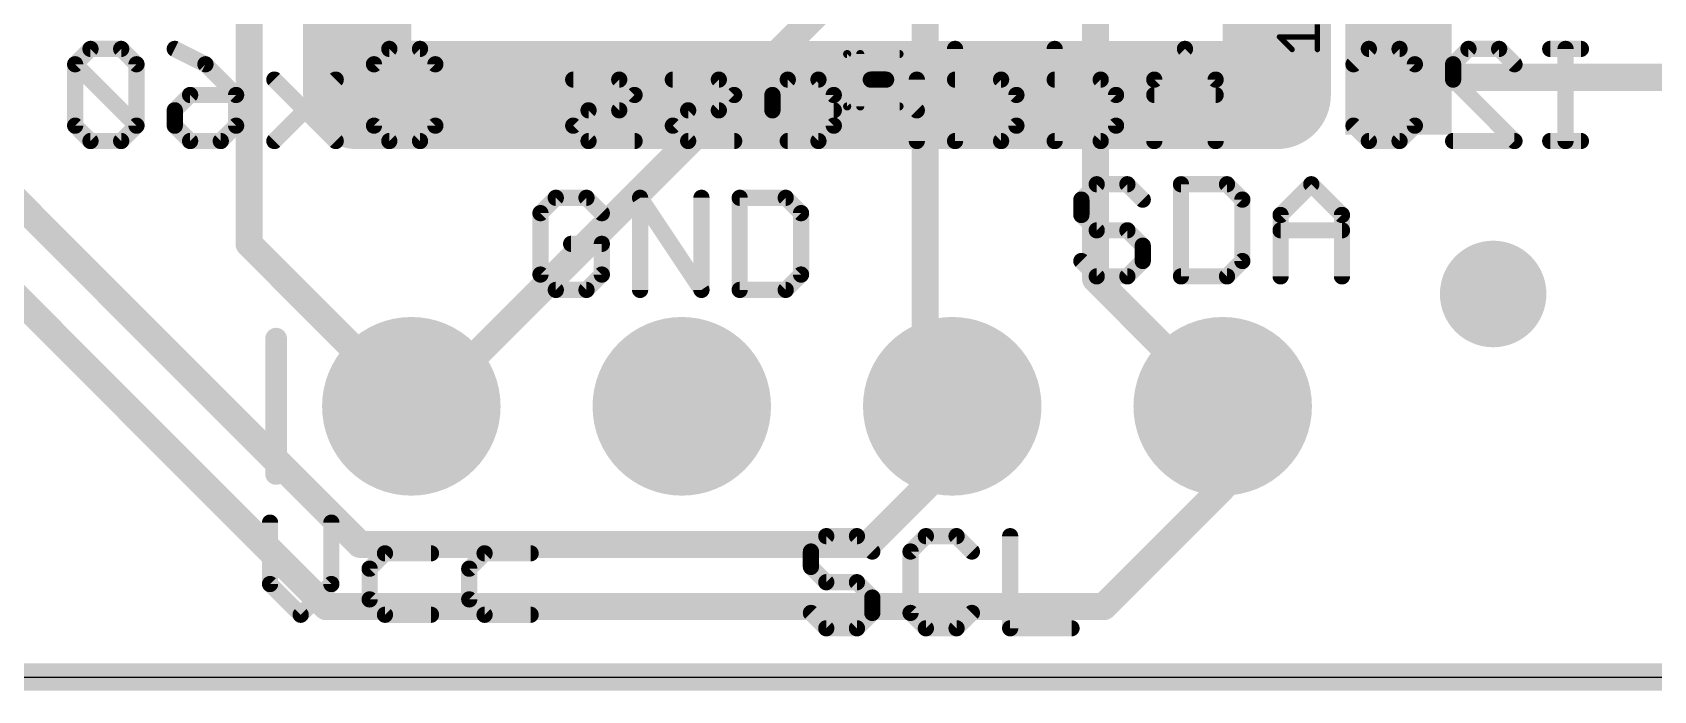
# Model space of a CAD drawing. Extents: x -13.2 to 24.1, y -14.7 to 9.9.
# Drawn here: x -0.76 to 14.46, y -14.67 to -8.49 of the extents above; entities that cross this region are included whole.
import ezdxf

# ---------------------------------------------------------------- set-up
doc = ezdxf.new("R2010")
doc.units = 0
for name, color, linetype in [('1', 12, 'CONTINUOUS'), ('16', 5, 'CONTINUOUS'), ('17', 110, 'CONTINUOUS'), ('20', 4, 'CONTINUOUS'), ('21', 53, 'CONTINUOUS'), ('22', 6, 'CONTINUOUS'), ('27', 253, 'CONTINUOUS'), ('51', 53, 'CONTINUOUS')]:
    doc.layers.add(name, color=color, linetype=linetype)

# ---------------------------------------------------------------- blocks, each defined once
blk = doc.blocks.new('PIE')
at = {"const_width": 0.5}
blk.add_lwpolyline([(0, -0.25, 1), (0, 0.25, 1), (0, -0.25)], format="xyb", dxfattribs=at)
blk = doc.blocks.new('RECT')
blk.add_solid([(-0.5, -0.5), (0.5, -0.5), (-0.5, 0.5), (0.5, 0.5)])
blk = doc.blocks.new('ROUNDP')
at = {"const_width": 0.5}
blk.add_lwpolyline([(0, -0.25, 1), (0, 0.25, 1), (0, -0.25)], format="xyb", dxfattribs=at)

msp = doc.modelspace()

# ---------------------------------------------------------------- linework, layer by layer
at = {"layer": '1', "const_width": 0.254}
for points in [[(1.27, -5.9665), (1.27, -10.4775)], [(7.62, -7.3025), (7.62, -11.7475)], [(9.2202, -7.9375), (9.2202, -10.8077)], [(6.731, -8.1915), (2.921, -12.0015)], [(12.065, -8.9145), (15.533, -8.9145)], [(-2.413, -9.4731), (1.995, -13.8811)], [(-1.042, -9.9435), (2.3114, -13.2969)], [(2.794, -12.0015), (1.27, -10.4775)], [(9.2202, -10.8077), (10.414, -12.0015)], [(7.62, -11.7475), (7.874, -12.0015)], [(2.921, -12.0015), (2.794, -12.0015)], [(7.874, -12.5095), (7.874, -12.0015)], [(10.414, -12.7635), (10.414, -12.0015)], [(7.0866, -13.2969), (7.874, -12.5095)], [(9.2964, -13.8811), (10.414, -12.7635)], [(2.3114, -13.2969), (7.0866, -13.2969)], [(1.995, -13.8811), (9.2964, -13.8811)]]:
    msp.add_lwpolyline(points, dxfattribs=at)
at = {"layer": '1', "const_width": 0.127}
for points in [[(12.065, -8.851, 1), (12.065, -8.978)], [(1.3149, -10.4326, 1), (1.2251, -10.5224)], [(1.2065, -10.4775, 1), (1.3335, -10.4775)], [(9.2651, -10.7628, 1), (9.1753, -10.8526)], [(9.1567, -10.8077, 1), (9.2837, -10.8077)], [(7.6649, -11.7026, 1), (7.5751, -11.7924)], [(7.5565, -11.7475, 1), (7.6835, -11.7475)], [(2.794, -11.938, 1), (2.794, -12.065)], [(2.921, -12.065, 1), (2.921, -11.938)], [(7.9375, -12.0015, 1), (7.8105, -12.0015)], [(10.4775, -12.0015, 1), (10.3505, -12.0015)], [(2.7491, -12.0464, 1), (2.8389, -11.9566)], [(2.8761, -11.9566, 1), (2.9659, -12.0464)], [(7.8291, -12.0464, 1), (7.9189, -11.9566)], [(10.3691, -12.0464, 1), (10.4589, -11.9566)], [(7.8105, -12.5095, 1), (7.9375, -12.5095)], [(7.9189, -12.5544, 1), (7.8291, -12.4646)], [(10.4589, -12.8084, 1), (10.3691, -12.7186)], [(10.3505, -12.7635, 1), (10.4775, -12.7635)], [(2.3114, -13.2334, 1), (2.3114, -13.3604)], [(2.2665, -13.3418, 1), (2.3563, -13.252)], [(7.0417, -13.252, 1), (7.1315, -13.3418)], [(7.0866, -13.3604, 1), (7.0866, -13.2334)], [(1.995, -13.8176, 1), (1.995, -13.9446)], [(1.9501, -13.926, 1), (2.0399, -13.8362)], [(9.2515, -13.8362, 1), (9.3413, -13.926)], [(9.2964, -13.9446, 1), (9.2964, -13.8176)]]:
    msp.add_lwpolyline(points, format="xyb", dxfattribs=at)
at = {"layer": '16', "const_width": 0.254}
msp.add_lwpolyline([(-6.096, -14.5415), (19.304, -14.5415)], dxfattribs=at)
at = {"layer": '20'}
msp.add_line((-3.556, -14.5415), (16.764, -14.5415), dxfattribs=at)
at = {"layer": '21'}
for points, const_width in [([(2.286, -3.1115), (2.286, -9.0805)], 1.016), ([(10.922, -9.0805), (10.922, -3.1115)], 1.016), ([(2.286, -9.0805), (10.922, -9.0805)], 1.016), ([(9.231, -9.918), (9.0869, -10.062)], 0.1524), ([(9.5191, -9.918), (9.231, -9.918)], 0.1524), ([(9.6631, -10.062), (9.5191, -9.918)], 0.1524), ([(10.0224, -9.918), (10.0224, -10.7823)], 0.1524), ([(10.4546, -9.918), (10.0224, -9.918)], 0.1524), ([(10.5987, -10.062), (10.4546, -9.918)], 0.1524), ([(10.958, -10.2061), (11.2461, -9.918)], 0.1524), ([(11.2461, -9.918), (11.5342, -10.2061)], 0.1524), ([(4.151, -10.045), (4.0069, -10.189)], 0.1524), ([(4.4391, -10.045), (4.151, -10.045)], 0.1524), ([(4.5831, -10.189), (4.4391, -10.045)], 0.1524), ([(4.9424, -10.9093), (4.9424, -10.045)], 0.1524), ([(4.9424, -10.045), (5.5187, -10.9093)], 0.1524), ([(5.5187, -10.9093), (5.5187, -10.045)], 0.1524), ([(5.878, -10.045), (5.878, -10.9093)], 0.1524), ([(6.3101, -10.045), (5.878, -10.045)], 0.1524), ([(6.4542, -10.189), (6.3101, -10.045)], 0.1524), ([(9.0869, -10.062), (9.0869, -10.2061)], 0.1524), ([(10.5987, -10.6382), (10.5987, -10.062)], 0.1524), ([(4.0069, -10.189), (4.0069, -10.7652)], 0.1524), ([(6.4542, -10.7652), (6.4542, -10.189)], 0.1524), ([(9.0869, -10.2061), (9.231, -10.3501)], 0.1524), ([(10.958, -10.7823), (10.958, -10.2061)], 0.1524), ([(11.5342, -10.2061), (11.5342, -10.7823)], 0.1524), ([(9.231, -10.3501), (9.5191, -10.3501)], 0.1524), ([(9.5191, -10.3501), (9.6631, -10.4942)], 0.1524), ([(10.958, -10.3501), (11.5342, -10.3501)], 0.1524), ([(4.5831, -10.4771), (4.295, -10.4771)], 0.1524), ([(4.5831, -10.7652), (4.5831, -10.4771)], 0.1524), ([(9.6631, -10.4942), (9.6631, -10.6382)], 0.1524), ([(9.231, -10.7823), (9.0869, -10.6382)], 0.1524), ([(9.6631, -10.6382), (9.5191, -10.7823)], 0.1524), ([(10.4546, -10.7823), (10.5987, -10.6382)], 0.1524), ([(4.0069, -10.7652), (4.151, -10.9093)], 0.1524), ([(4.4391, -10.9093), (4.5831, -10.7652)], 0.1524), ([(6.3101, -10.9093), (6.4542, -10.7652)], 0.1524), ([(9.5191, -10.7823), (9.231, -10.7823)], 0.1524), ([(10.0224, -10.7823), (10.4546, -10.7823)], 0.1524), ([(4.151, -10.9093), (4.4391, -10.9093)], 0.1524), ([(5.878, -10.9093), (6.3101, -10.9093)], 0.1524), ([(1.4669, -13.093), (1.4669, -13.6692)], 0.1524), ([(2.0431, -13.6692), (2.0431, -13.093)], 0.1524), ([(6.691, -13.22), (6.5469, -13.364)], 0.1524), ([(6.9791, -13.22), (6.691, -13.22)], 0.1524), ([(7.1231, -13.364), (6.9791, -13.22)], 0.1524), ([(7.6265, -13.22), (7.4824, -13.364)], 0.1524), ([(7.9146, -13.22), (7.6265, -13.22)], 0.1524), ([(8.0587, -13.364), (7.9146, -13.22)], 0.1524), ([(8.418, -13.22), (8.418, -14.0843)], 0.1524), ([(2.5465, -13.3811), (2.4024, -13.5251)], 0.1524), ([(2.9787, -13.3811), (2.5465, -13.3811)], 0.1524), ([(3.482, -13.3811), (3.338, -13.5251)], 0.1524), ([(3.9142, -13.3811), (3.482, -13.3811)], 0.1524), ([(6.5469, -13.364), (6.5469, -13.5081)], 0.1524), ([(7.4824, -13.364), (7.4824, -13.9402)], 0.1524), ([(2.4024, -13.5251), (2.4024, -13.8132)], 0.1524), ([(3.338, -13.5251), (3.338, -13.8132)], 0.1524), ([(6.5469, -13.5081), (6.691, -13.6521)], 0.1524), ([(1.4669, -13.6692), (1.755, -13.9573)], 0.1524), ([(1.755, -13.9573), (2.0431, -13.6692)], 0.1524), ([(6.691, -13.6521), (6.9791, -13.6521)], 0.1524), ([(6.9791, -13.6521), (7.1231, -13.7962)], 0.1524), ([(2.4024, -13.8132), (2.5465, -13.9573)], 0.1524), ([(3.338, -13.8132), (3.482, -13.9573)], 0.1524), ([(7.1231, -13.7962), (7.1231, -13.9402)], 0.1524), ([(2.5465, -13.9573), (2.9787, -13.9573)], 0.1524), ([(3.482, -13.9573), (3.9142, -13.9573)], 0.1524), ([(6.691, -14.0843), (6.5469, -13.9402)], 0.1524), ([(7.1231, -13.9402), (6.9791, -14.0843)], 0.1524), ([(7.4824, -13.9402), (7.6265, -14.0843)], 0.1524), ([(7.9146, -14.0843), (8.0587, -13.9402)], 0.1524), ([(6.9791, -14.0843), (6.691, -14.0843)], 0.1524), ([(7.6265, -14.0843), (7.9146, -14.0843)], 0.1524), ([(8.418, -14.0843), (8.9942, -14.0843)], 0.1524)]:
    msp.add_lwpolyline(points, dxfattribs=dict(at, const_width=const_width))
for points, const_width in [([(2.286, -8.8265, 1), (2.286, -9.3345)], 0.508), ([(10.922, -9.3345, 1), (10.922, -8.8265)], 0.508), ([(2.032, -9.0805, 1), (2.54, -9.0805)], 0.508), ([(10.668, -9.0805, 1), (11.176, -9.0805)], 0.508), ([(9.231, -9.8799, 1), (9.231, -9.9561)], 0.0762), ([(9.2579, -9.9449, 1), (9.204, -9.891)], 0.0762), ([(9.546, -9.891, 1), (9.4921, -9.9449)], 0.0762), ([(9.5191, -9.9561, 1), (9.5191, -9.8799)], 0.0762), ([(10.0605, -9.918, 1), (9.9843, -9.918)], 0.0762), ([(10.0224, -9.8799, 1), (10.0224, -9.9561)], 0.0762), ([(10.4816, -9.891, 1), (10.4277, -9.9449)], 0.0762), ([(10.4546, -9.9561, 1), (10.4546, -9.8799)], 0.0762), ([(11.273, -9.891, 1), (11.2191, -9.9449)], 0.0762), ([(11.273, -9.9449, 1), (11.2191, -9.891)], 0.0762), ([(4.151, -10.0069, 1), (4.151, -10.0831)], 0.0762), ([(4.1779, -10.0719, 1), (4.124, -10.018)], 0.0762), ([(4.466, -10.018, 1), (4.4121, -10.0719)], 0.0762), ([(4.4391, -10.0831, 1), (4.4391, -10.0069)], 0.0762), ([(4.9741, -10.0238, 1), (4.9107, -10.0661)], 0.0762), ([(4.9805, -10.045, 1), (4.9043, -10.045)], 0.0762), ([(5.5568, -10.045, 1), (5.4806, -10.045)], 0.0762), ([(5.9161, -10.045, 1), (5.8399, -10.045)], 0.0762), ([(5.878, -10.0069, 1), (5.878, -10.0831)], 0.0762), ([(6.3371, -10.018, 1), (6.2832, -10.0719)], 0.0762), ([(6.3101, -10.0831, 1), (6.3101, -10.0069)], 0.0762), ([(9.125, -10.062, 1), (9.0488, -10.062)], 0.0762), ([(9.06, -10.0351, 1), (9.1139, -10.089)], 0.0762), ([(9.6362, -10.089, 1), (9.6901, -10.0351)], 0.0762), ([(10.6368, -10.062, 1), (10.5606, -10.062)], 0.0762), ([(10.5717, -10.089, 1), (10.6256, -10.0351)], 0.0762), ([(4.045, -10.189, 1), (3.9688, -10.189)], 0.0762), ([(3.98, -10.1621, 1), (4.0339, -10.216)], 0.0762), ([(4.5562, -10.216, 1), (4.6101, -10.1621)], 0.0762), ([(6.4923, -10.189, 1), (6.4161, -10.189)], 0.0762), ([(6.4272, -10.216, 1), (6.4811, -10.1621)], 0.0762), ([(9.1139, -10.1791, 1), (9.06, -10.233)], 0.0762), ([(9.0488, -10.2061, 1), (9.125, -10.2061)], 0.0762), ([(10.931, -10.1791, 1), (10.9849, -10.233)], 0.0762), ([(10.9961, -10.2061, 1), (10.9199, -10.2061)], 0.0762), ([(11.5723, -10.2061, 1), (11.4961, -10.2061)], 0.0762), ([(11.5072, -10.233, 1), (11.5611, -10.1791)], 0.0762), ([(9.231, -10.312, 1), (9.231, -10.3882)], 0.0762), ([(9.204, -10.3771, 1), (9.2579, -10.3232)], 0.0762), ([(9.546, -10.3232, 1), (9.4921, -10.3771)], 0.0762), ([(9.5191, -10.3882, 1), (9.5191, -10.312)], 0.0762), ([(10.958, -10.312, 1), (10.958, -10.3882)], 0.0762), ([(11.5342, -10.3882, 1), (11.5342, -10.312)], 0.0762), ([(4.295, -10.439, 1), (4.295, -10.5152)], 0.0762), ([(4.6212, -10.4771, 1), (4.545, -10.4771)], 0.0762), ([(4.5831, -10.5152, 1), (4.5831, -10.439)], 0.0762), ([(9.7012, -10.4942, 1), (9.625, -10.4942)], 0.0762), ([(9.6362, -10.5211, 1), (9.6901, -10.4672)], 0.0762), ([(9.1139, -10.6113, 1), (9.06, -10.6652)], 0.0762), ([(9.625, -10.6382, 1), (9.7012, -10.6382)], 0.0762), ([(9.6901, -10.6652, 1), (9.6362, -10.6113)], 0.0762), ([(10.5606, -10.6382, 1), (10.6368, -10.6382)], 0.0762), ([(10.6256, -10.6652, 1), (10.5717, -10.6113)], 0.0762), ([(4.0339, -10.7383, 1), (3.98, -10.7922)], 0.0762), ([(3.9688, -10.7652, 1), (4.045, -10.7652)], 0.0762), ([(4.545, -10.7652, 1), (4.6212, -10.7652)], 0.0762), ([(4.6101, -10.7922, 1), (4.5562, -10.7383)], 0.0762), ([(6.4161, -10.7652, 1), (6.4923, -10.7652)], 0.0762), ([(6.4811, -10.7922, 1), (6.4272, -10.7383)], 0.0762), ([(9.231, -10.7442, 1), (9.231, -10.8204)], 0.0762), ([(9.204, -10.8092, 1), (9.2579, -10.7554)], 0.0762), ([(9.4921, -10.7554, 1), (9.546, -10.8092)], 0.0762), ([(9.5191, -10.8204, 1), (9.5191, -10.7442)], 0.0762), ([(10.0224, -10.7442, 1), (10.0224, -10.8204)], 0.0762), ([(9.9843, -10.7823, 1), (10.0605, -10.7823)], 0.0762), ([(10.4277, -10.7554, 1), (10.4816, -10.8092)], 0.0762), ([(10.4546, -10.8204, 1), (10.4546, -10.7442)], 0.0762), ([(10.9199, -10.7823, 1), (10.9961, -10.7823)], 0.0762), ([(11.4961, -10.7823, 1), (11.5723, -10.7823)], 0.0762), ([(4.151, -10.8712, 1), (4.151, -10.9474)], 0.0762), ([(4.124, -10.9362, 1), (4.1779, -10.8824)], 0.0762), ([(4.4121, -10.8824, 1), (4.466, -10.9362)], 0.0762), ([(4.4391, -10.9474, 1), (4.4391, -10.8712)], 0.0762), ([(4.9043, -10.9093, 1), (4.9805, -10.9093)], 0.0762), ([(5.4806, -10.9093, 1), (5.5568, -10.9093)], 0.0762), ([(5.487, -10.9304, 1), (5.5504, -10.8882)], 0.0762), ([(5.878, -10.8712, 1), (5.878, -10.9474)], 0.0762), ([(5.8399, -10.9093, 1), (5.9161, -10.9093)], 0.0762), ([(6.2832, -10.8824, 1), (6.3371, -10.9362)], 0.0762), ([(6.3101, -10.9474, 1), (6.3101, -10.8712)], 0.0762), ([(1.505, -13.093, 1), (1.4288, -13.093)], 0.0762), ([(2.0812, -13.093, 1), (2.005, -13.093)], 0.0762), ([(6.691, -13.1819, 1), (6.691, -13.2581)], 0.0762), ([(6.7179, -13.2469, 1), (6.664, -13.193)], 0.0762), ([(7.006, -13.193, 1), (6.9521, -13.2469)], 0.0762), ([(6.9791, -13.2581, 1), (6.9791, -13.1819)], 0.0762), ([(7.6265, -13.1819, 1), (7.6265, -13.2581)], 0.0762), ([(7.6534, -13.2469, 1), (7.5996, -13.193)], 0.0762), ([(7.9416, -13.193, 1), (7.8877, -13.2469)], 0.0762), ([(7.9146, -13.2581, 1), (7.9146, -13.1819)], 0.0762), ([(8.4561, -13.22, 1), (8.3799, -13.22)], 0.0762), ([(2.5465, -13.343, 1), (2.5465, -13.4192)], 0.0762), ([(2.5734, -13.408, 1), (2.5196, -13.3541)], 0.0762), ([(2.9787, -13.4192, 1), (2.9787, -13.343)], 0.0762), ([(3.482, -13.343, 1), (3.482, -13.4192)], 0.0762), ([(3.509, -13.408, 1), (3.4551, -13.3541)], 0.0762), ([(3.9142, -13.4192, 1), (3.9142, -13.343)], 0.0762), ([(6.585, -13.364, 1), (6.5088, -13.364)], 0.0762), ([(6.52, -13.3371, 1), (6.5739, -13.391)], 0.0762), ([(7.0962, -13.391, 1), (7.1501, -13.3371)], 0.0762), ([(7.5205, -13.364, 1), (7.4443, -13.364)], 0.0762), ([(7.4555, -13.3371, 1), (7.5094, -13.391)], 0.0762), ([(8.0317, -13.391, 1), (8.0856, -13.3371)], 0.0762), ([(2.4405, -13.5251, 1), (2.3643, -13.5251)], 0.0762), ([(2.3755, -13.4982, 1), (2.4294, -13.5521)], 0.0762), ([(3.311, -13.4982, 1), (3.3649, -13.5521)], 0.0762), ([(3.3761, -13.5251, 1), (3.2999, -13.5251)], 0.0762), ([(6.5739, -13.4811, 1), (6.52, -13.535)], 0.0762), ([(6.5088, -13.5081, 1), (6.585, -13.5081)], 0.0762), ([(1.4939, -13.6422, 1), (1.44, -13.6961)], 0.0762), ([(1.4288, -13.6692, 1), (1.505, -13.6692)], 0.0762), ([(2.005, -13.6692, 1), (2.0812, -13.6692)], 0.0762), ([(2.0701, -13.6961, 1), (2.0162, -13.6422)], 0.0762), ([(6.691, -13.614, 1), (6.691, -13.6902)], 0.0762), ([(6.664, -13.6791, 1), (6.7179, -13.6252)], 0.0762), ([(7.006, -13.6252, 1), (6.9521, -13.6791)], 0.0762), ([(6.9791, -13.6902, 1), (6.9791, -13.614)], 0.0762), ([(2.4294, -13.7863, 1), (2.3755, -13.8402)], 0.0762), ([(2.3643, -13.8132, 1), (2.4405, -13.8132)], 0.0762), ([(3.3649, -13.7863, 1), (3.311, -13.8402)], 0.0762), ([(3.2999, -13.8132, 1), (3.3761, -13.8132)], 0.0762), ([(7.1612, -13.7962, 1), (7.085, -13.7962)], 0.0762), ([(7.0962, -13.8231, 1), (7.1501, -13.7692)], 0.0762), ([(1.7281, -13.9304, 1), (1.782, -13.9842)], 0.0762), ([(1.7281, -13.9842, 1), (1.782, -13.9304)], 0.0762), ([(2.5465, -13.9192, 1), (2.5465, -13.9954)], 0.0762), ([(2.5196, -13.9842, 1), (2.5734, -13.9304)], 0.0762), ([(2.9787, -13.9954, 1), (2.9787, -13.9192)], 0.0762), ([(3.482, -13.9192, 1), (3.482, -13.9954)], 0.0762), ([(3.4551, -13.9842, 1), (3.509, -13.9304)], 0.0762), ([(3.9142, -13.9954, 1), (3.9142, -13.9192)], 0.0762), ([(6.5739, -13.9133, 1), (6.52, -13.9672)], 0.0762), ([(7.085, -13.9402, 1), (7.1612, -13.9402)], 0.0762), ([(7.1501, -13.9672, 1), (7.0962, -13.9133)], 0.0762), ([(7.5094, -13.9133, 1), (7.4555, -13.9672)], 0.0762), ([(7.4443, -13.9402, 1), (7.5205, -13.9402)], 0.0762), ([(8.0856, -13.9672, 1), (8.0317, -13.9133)], 0.0762), ([(6.691, -14.0462, 1), (6.691, -14.1224)], 0.0762), ([(6.664, -14.1112, 1), (6.7179, -14.0574)], 0.0762), ([(6.9521, -14.0574, 1), (7.006, -14.1112)], 0.0762), ([(6.9791, -14.1224, 1), (6.9791, -14.0462)], 0.0762), ([(7.6265, -14.0462, 1), (7.6265, -14.1224)], 0.0762), ([(7.5996, -14.1112, 1), (7.6534, -14.0574)], 0.0762), ([(7.8877, -14.0574, 1), (7.9416, -14.1112)], 0.0762), ([(7.9146, -14.1224, 1), (7.9146, -14.0462)], 0.0762), ([(8.418, -14.0462, 1), (8.418, -14.1224)], 0.0762), ([(8.3799, -14.0843, 1), (8.4561, -14.0843)], 0.0762), ([(8.9942, -14.1224, 1), (8.9942, -14.0462)], 0.0762)]:
    msp.add_lwpolyline(points, format="xyb", dxfattribs=dict(at, const_width=const_width))
at = {"layer": '22', "const_width": 0.1524}
for points in [[(-0.2191, -8.648), (-0.3632, -8.792)], [(0.069, -8.648), (-0.2191, -8.648)], [(0.2131, -8.792), (0.069, -8.648)], [(0.5724, -8.648), (0.8605, -8.792)], [(2.5874, -8.648), (2.4434, -8.792)], [(2.8756, -8.648), (2.5874, -8.648)], [(3.0196, -8.792), (2.8756, -8.648)], [(7.9006, -8.648), (7.9006, -9.5123)], [(8.8361, -8.648), (8.8361, -9.5123)], [(10.0597, -8.648), (9.7716, -8.9361)], [(10.3478, -8.9361), (10.0597, -8.648)], [(11.6427, -8.792), (11.7867, -8.648)], [(11.7867, -8.648), (12.0748, -8.648)], [(12.0748, -8.648), (12.2189, -8.792)], [(12.5782, -8.792), (12.7222, -8.648)], [(12.7222, -8.648), (13.0103, -8.648)], [(13.0103, -8.648), (13.1544, -8.792)], [(13.7781, -8.648), (13.49, -8.648)], [(13.634, -9.5123), (13.634, -8.648)], [(-0.3632, -8.792), (-0.3632, -9.3682)], [(0.2131, -9.3682), (-0.3632, -8.792)], [(0.2131, -9.3682), (0.2131, -8.792)], [(0.8605, -8.792), (1.1486, -9.0801)], [(2.4434, -8.792), (2.4434, -9.3682)], [(3.0196, -9.3682), (2.4434, -8.792)], [(3.0196, -9.3682), (3.0196, -8.792)], [(12.2189, -8.792), (12.2189, -9.3682)], [(12.5782, -8.9361), (12.5782, -8.792)], [(2.0841, -8.9361), (1.5079, -9.5123)], [(2.0841, -9.5123), (1.5079, -8.9361)], [(4.7466, -8.9361), (4.3144, -8.9361)], [(4.8907, -9.0801), (4.7466, -8.9361)], [(5.6821, -8.9361), (5.2499, -8.9361)], [(5.8262, -9.0801), (5.6821, -8.9361)], [(6.3295, -8.9361), (6.1855, -9.0801)], [(6.6176, -8.9361), (6.3295, -8.9361)], [(6.7617, -9.0801), (6.6176, -8.9361)], [(7.2532, -8.9361), (7.1091, -8.9361)], [(7.5413, -9.2242), (7.2532, -8.9361)], [(7.5413, -9.5123), (7.5413, -8.9361)], [(8.3328, -8.9361), (7.9006, -8.9361)], [(8.4768, -9.0801), (8.3328, -8.9361)], [(9.2683, -8.9361), (8.8361, -8.9361)], [(9.4123, -9.0801), (9.2683, -8.9361)], [(9.7716, -8.9361), (9.7716, -9.5123)], [(10.3478, -9.5123), (10.3478, -8.9361)], [(13.1544, -9.5123), (12.5782, -8.9361)], [(0.5724, -9.2242), (0.7164, -9.0801)], [(0.7164, -9.0801), (1.1486, -9.0801)], [(1.1486, -9.0801), (1.1486, -9.3682)], [(4.7466, -9.2242), (4.8907, -9.0801)], [(5.6821, -9.2242), (5.8262, -9.0801)], [(6.1855, -9.0801), (6.1855, -9.2242)], [(6.7617, -9.3682), (6.7617, -9.0801)], [(8.4768, -9.3682), (8.4768, -9.0801)], [(9.4123, -9.3682), (9.4123, -9.0801)], [(10.3478, -9.0801), (9.7716, -9.0801)], [(0.5724, -9.3682), (0.5724, -9.2242)], [(4.3144, -9.3682), (4.4585, -9.2242)], [(4.4585, -9.2242), (4.7466, -9.2242)], [(5.2499, -9.3682), (5.394, -9.2242)], [(5.394, -9.2242), (5.6821, -9.2242)], [(6.1855, -9.2242), (6.7617, -9.2242)], [(-0.3632, -9.3682), (-0.2191, -9.5123)], [(-0.2191, -9.5123), (0.069, -9.5123)], [(0.069, -9.5123), (0.2131, -9.3682)], [(0.7164, -9.5123), (0.5724, -9.3682)], [(1.0045, -9.5123), (0.7164, -9.5123)], [(1.1486, -9.3682), (1.0045, -9.5123)], [(2.4434, -9.3682), (2.5874, -9.5123)], [(2.5874, -9.5123), (2.8756, -9.5123)], [(2.8756, -9.5123), (3.0196, -9.3682)], [(4.4585, -9.5123), (4.3144, -9.3682)], [(4.8907, -9.5123), (4.4585, -9.5123)], [(5.394, -9.5123), (5.2499, -9.3682)], [(5.8262, -9.5123), (5.394, -9.5123)], [(6.3295, -9.5123), (6.6176, -9.5123)], [(6.6176, -9.5123), (6.7617, -9.3682)], [(7.9006, -9.5123), (8.3328, -9.5123)], [(8.3328, -9.5123), (8.4768, -9.3682)], [(8.8361, -9.5123), (9.2683, -9.5123)], [(9.2683, -9.5123), (9.4123, -9.3682)], [(11.7867, -9.5123), (11.6427, -9.3682)], [(12.0748, -9.5123), (11.7867, -9.5123)], [(12.2189, -9.3682), (12.0748, -9.5123)], [(12.5782, -9.5123), (13.1544, -9.5123)], [(13.7781, -9.5123), (13.49, -9.5123)]]:
    msp.add_lwpolyline(points, dxfattribs=at)
at = {"layer": '22', "const_width": 0.0762}
for points in [[(-0.2191, -8.6099, 1), (-0.2191, -8.6861)], [(-0.1922, -8.6749, 1), (-0.2461, -8.621)], [(0.0959, -8.621, 1), (0.0421, -8.6749)], [(0.069, -8.6861, 1), (0.069, -8.6099)], [(0.5894, -8.6139, 1), (0.5553, -8.682)], [(2.5874, -8.6099, 1), (2.5874, -8.6861)], [(2.6144, -8.6749, 1), (2.5605, -8.621)], [(2.9025, -8.621, 1), (2.8486, -8.6749)], [(2.8756, -8.6861, 1), (2.8756, -8.6099)], [(7.9387, -8.648, 1), (7.8625, -8.648)], [(8.8742, -8.648, 1), (8.798, -8.648)], [(10.0867, -8.621, 1), (10.0328, -8.6749)], [(10.0867, -8.6749, 1), (10.0328, -8.621)], [(11.7867, -8.6099, 1), (11.7867, -8.6861)], [(11.8137, -8.6749, 1), (11.7598, -8.621)], [(12.1018, -8.621, 1), (12.0479, -8.6749)], [(12.0748, -8.6861, 1), (12.0748, -8.6099)], [(12.7222, -8.6099, 1), (12.7222, -8.6861)], [(12.7492, -8.6749, 1), (12.6953, -8.621)], [(13.0373, -8.621, 1), (12.9834, -8.6749)], [(13.0103, -8.6861, 1), (13.0103, -8.6099)], [(13.49, -8.6099, 1), (13.49, -8.6861)], [(13.6721, -8.648, 1), (13.5959, -8.648)], [(13.7781, -8.6861, 1), (13.7781, -8.6099)], [(-0.3251, -8.792, 1), (-0.4013, -8.792)], [(-0.3362, -8.7651, 1), (-0.3901, -8.819)], [(-0.3901, -8.7651, 1), (-0.3362, -8.819)], [(0.2512, -8.792, 1), (0.175, -8.792)], [(0.1861, -8.819, 1), (0.24, -8.7651)], [(0.8874, -8.7651, 1), (0.8335, -8.819)], [(0.8434, -8.8261, 1), (0.8775, -8.7579)], [(2.4703, -8.7651, 1), (2.4164, -8.819)], [(2.4164, -8.7651, 1), (2.4703, -8.819)], [(2.4815, -8.792, 1), (2.4053, -8.792)], [(3.0577, -8.792, 1), (2.9815, -8.792)], [(2.9927, -8.819, 1), (3.0466, -8.7651)], [(11.6157, -8.7651, 1), (11.6696, -8.819)], [(12.257, -8.792, 1), (12.1808, -8.792)], [(12.1919, -8.819, 1), (12.2458, -8.7651)], [(12.5512, -8.7651, 1), (12.6051, -8.819)], [(12.6163, -8.792, 1), (12.5401, -8.792)], [(13.1275, -8.819, 1), (13.1813, -8.7651)], [(1.5348, -8.9091, 1), (1.4809, -8.963)], [(2.111, -8.963, 1), (2.0572, -8.9091)], [(4.3144, -8.898, 1), (4.3144, -8.9742)], [(4.7735, -8.9091, 1), (4.7197, -8.963)], [(4.7466, -8.9742, 1), (4.7466, -8.898)], [(5.2499, -8.898, 1), (5.2499, -8.9742)], [(5.7091, -8.9091, 1), (5.6552, -8.963)], [(5.6821, -8.9742, 1), (5.6821, -8.898)], [(6.3295, -8.898, 1), (6.3295, -8.9742)], [(6.3565, -8.963, 1), (6.3026, -8.9091)], [(6.6446, -8.9091, 1), (6.5907, -8.963)], [(6.6176, -8.9742, 1), (6.6176, -8.898)], [(7.1091, -8.898, 1), (7.1091, -8.9742)], [(7.2801, -8.9091, 1), (7.2262, -8.963)], [(7.2532, -8.9742, 1), (7.2532, -8.898)], [(7.5794, -8.9361, 1), (7.5032, -8.9361)], [(7.9006, -8.898, 1), (7.9006, -8.9742)], [(8.3597, -8.9091, 1), (8.3058, -8.963)], [(8.3328, -8.9742, 1), (8.3328, -8.898)], [(8.8361, -8.898, 1), (8.8361, -8.9742)], [(9.2952, -8.9091, 1), (9.2413, -8.963)], [(9.2683, -8.9742, 1), (9.2683, -8.898)], [(9.8097, -8.9361, 1), (9.7335, -8.9361)], [(9.7447, -8.9091, 1), (9.7986, -8.963)], [(10.3859, -8.9361, 1), (10.3097, -8.9361)], [(10.3209, -8.963, 1), (10.3748, -8.9091)], [(12.6051, -8.9091, 1), (12.5512, -8.963)], [(12.5401, -8.9361, 1), (12.6163, -8.9361)], [(0.7164, -9.042, 1), (0.7164, -9.1182)], [(0.7434, -9.1071, 1), (0.6895, -9.0532)], [(1.1867, -9.0801, 1), (1.1105, -9.0801)], [(1.1216, -9.1071, 1), (1.1755, -9.0532)], [(1.1486, -9.1182, 1), (1.1486, -9.042)], [(4.9176, -9.1071, 1), (4.8637, -9.0532)], [(4.8637, -9.1071, 1), (4.9176, -9.0532)], [(5.8531, -9.1071, 1), (5.7992, -9.0532)], [(5.7992, -9.1071, 1), (5.8531, -9.0532)], [(6.1585, -9.0532, 1), (6.2124, -9.1071)], [(6.2236, -9.0801, 1), (6.1474, -9.0801)], [(6.7998, -9.0801, 1), (6.7236, -9.0801)], [(6.7347, -9.1071, 1), (6.7886, -9.0532)], [(8.5149, -9.0801, 1), (8.4387, -9.0801)], [(8.4499, -9.1071, 1), (8.5037, -9.0532)], [(9.4504, -9.0801, 1), (9.3742, -9.0801)], [(9.3854, -9.1071, 1), (9.4393, -9.0532)], [(9.7716, -9.042, 1), (9.7716, -9.1182)], [(10.3478, -9.1182, 1), (10.3478, -9.042)], [(0.5454, -9.1972, 1), (0.5993, -9.2511)], [(0.6105, -9.2242, 1), (0.5343, -9.2242)], [(4.4585, -9.1861, 1), (4.4585, -9.2623)], [(4.4854, -9.2511, 1), (4.4315, -9.1972)], [(4.7197, -9.1972, 1), (4.7735, -9.2511)], [(4.7466, -9.2623, 1), (4.7466, -9.1861)], [(5.394, -9.1861, 1), (5.394, -9.2623)], [(5.4209, -9.2511, 1), (5.3671, -9.1972)], [(5.6552, -9.1972, 1), (5.7091, -9.2511)], [(5.6821, -9.2623, 1), (5.6821, -9.1861)], [(6.1855, -9.1861, 1), (6.1855, -9.2623)], [(6.1474, -9.2242, 1), (6.2236, -9.2242)], [(6.7617, -9.2623, 1), (6.7617, -9.1861)], [(7.5143, -9.2511, 1), (7.5682, -9.1972)], [(-0.3362, -9.3413, 1), (-0.3901, -9.3952)], [(-0.4013, -9.3682, 1), (-0.3251, -9.3682)], [(-0.2191, -9.4742, 1), (-0.2191, -9.5504)], [(0.069, -9.5504, 1), (0.069, -9.4742)], [(0.175, -9.3682, 1), (0.2512, -9.3682)], [(0.24, -9.3952, 1), (0.1861, -9.3413)], [(0.1861, -9.3952, 1), (0.24, -9.3413)], [(0.5993, -9.3413, 1), (0.5454, -9.3952)], [(0.5343, -9.3682, 1), (0.6105, -9.3682)], [(0.7164, -9.4742, 1), (0.7164, -9.5504)], [(1.0045, -9.5504, 1), (1.0045, -9.4742)], [(1.1105, -9.3682, 1), (1.1867, -9.3682)], [(1.1755, -9.3952, 1), (1.1216, -9.3413)], [(2.4703, -9.3413, 1), (2.4164, -9.3952)], [(2.4053, -9.3682, 1), (2.4815, -9.3682)], [(2.5874, -9.4742, 1), (2.5874, -9.5504)], [(2.8756, -9.5504, 1), (2.8756, -9.4742)], [(2.9815, -9.3682, 1), (3.0577, -9.3682)], [(3.0466, -9.3952, 1), (2.9927, -9.3413)], [(2.9927, -9.3952, 1), (3.0466, -9.3413)], [(4.3414, -9.3413, 1), (4.2875, -9.3952)], [(4.2875, -9.3413, 1), (4.3414, -9.3952)], [(4.4585, -9.4742, 1), (4.4585, -9.5504)], [(4.8907, -9.5504, 1), (4.8907, -9.4742)], [(5.2769, -9.3413, 1), (5.223, -9.3952)], [(5.223, -9.3413, 1), (5.2769, -9.3952)], [(5.394, -9.4742, 1), (5.394, -9.5504)], [(5.8262, -9.5504, 1), (5.8262, -9.4742)], [(6.3295, -9.4742, 1), (6.3295, -9.5504)], [(6.6176, -9.5504, 1), (6.6176, -9.4742)], [(6.7236, -9.3682, 1), (6.7998, -9.3682)], [(6.7886, -9.3952, 1), (6.7347, -9.3413)], [(7.9006, -9.4742, 1), (7.9006, -9.5504)], [(8.3328, -9.5504, 1), (8.3328, -9.4742)], [(8.4387, -9.3682, 1), (8.5149, -9.3682)], [(8.5037, -9.3952, 1), (8.4499, -9.3413)], [(8.8361, -9.4742, 1), (8.8361, -9.5504)], [(9.2683, -9.5504, 1), (9.2683, -9.4742)], [(9.3742, -9.3682, 1), (9.4504, -9.3682)], [(9.4393, -9.3952, 1), (9.3854, -9.3413)], [(11.6696, -9.3413, 1), (11.6157, -9.3952)], [(11.7867, -9.4742, 1), (11.7867, -9.5504)], [(12.0748, -9.5504, 1), (12.0748, -9.4742)], [(12.1808, -9.3682, 1), (12.257, -9.3682)], [(12.2458, -9.3952, 1), (12.1919, -9.3413)], [(12.5782, -9.4742, 1), (12.5782, -9.5504)], [(13.1544, -9.5504, 1), (13.1544, -9.4742)], [(13.49, -9.4742, 1), (13.49, -9.5504)], [(13.7781, -9.5504, 1), (13.7781, -9.4742)], [(-0.2461, -9.5392, 1), (-0.1922, -9.4854)], [(0.0421, -9.4854, 1), (0.0959, -9.5392)], [(0.6895, -9.5392, 1), (0.7434, -9.4854)], [(0.9776, -9.4854, 1), (1.0315, -9.5392)], [(1.4809, -9.4854, 1), (1.5348, -9.5392)], [(2.0572, -9.5392, 1), (2.111, -9.4854)], [(2.5605, -9.5392, 1), (2.6144, -9.4854)], [(2.8486, -9.4854, 1), (2.9025, -9.5392)], [(4.4315, -9.5392, 1), (4.4854, -9.4854)], [(5.3671, -9.5392, 1), (5.4209, -9.4854)], [(6.5907, -9.4854, 1), (6.6446, -9.5392)], [(7.5032, -9.5123, 1), (7.5794, -9.5123)], [(7.8625, -9.5123, 1), (7.9387, -9.5123)], [(8.3058, -9.4854, 1), (8.3597, -9.5392)], [(8.798, -9.5123, 1), (8.8742, -9.5123)], [(9.2413, -9.4854, 1), (9.2952, -9.5392)], [(9.7335, -9.5123, 1), (9.8097, -9.5123)], [(10.3097, -9.5123, 1), (10.3859, -9.5123)], [(11.7598, -9.5392, 1), (11.8137, -9.4854)], [(12.0479, -9.4854, 1), (12.1018, -9.5392)], [(13.1275, -9.5392, 1), (13.1813, -9.4854)], [(13.5959, -9.5123, 1), (13.6721, -9.5123)]]:
    msp.add_lwpolyline(points, format="xyb", dxfattribs=at)
at = {"layer": '27'}
for points, const_width in [([(11.0657, -8.6537), (10.9471, -8.5351)], 0.0508), ([(10.9471, -8.5351), (11.303, -8.5351)], 0.0508), ([(11.303, -8.6537), (11.303, -8.4165)], 0.0508), ([(6.6415, -8.942), (6.8872, -8.6962)], 0.0762), ([(6.8872, -8.6962), (7.3787, -8.6962)], 0.0762), ([(7.0101, -9.1877), (7.0101, -8.6962)], 0.0762), ([(6.8872, -9.1877), (6.6415, -8.942)], 0.0762), ([(7.3787, -9.1877), (6.8872, -9.1877)], 0.0762)]:
    msp.add_lwpolyline(points, dxfattribs=dict(at, const_width=const_width))
for points, const_width in [([(10.9561, -8.5261, 1), (10.9381, -8.5441)], 0.0254), ([(10.9471, -8.5224, 1), (10.9471, -8.5478)], 0.0254), ([(11.303, -8.5478, 1), (11.303, -8.5224)], 0.0254), ([(6.8872, -8.6772, 1), (6.8872, -8.7153)], 0.0381), ([(6.9007, -8.7097, 1), (6.8737, -8.6828)], 0.0381), ([(7.0291, -8.6962, 1), (6.991, -8.6962)], 0.0381), ([(7.3787, -8.7153, 1), (7.3787, -8.6772)], 0.0381), ([(11.0568, -8.6627, 1), (11.0747, -8.6447)], 0.0254), ([(11.2903, -8.6537, 1), (11.3157, -8.6537)], 0.0254), ([(6.6549, -8.9285, 1), (6.628, -8.9555)], 0.0381), ([(6.628, -8.9285, 1), (6.6549, -8.9555)], 0.0381), ([(6.8872, -9.1687, 1), (6.8872, -9.2068)], 0.0381), ([(6.8737, -9.2012, 1), (6.9007, -9.1743)], 0.0381), ([(6.991, -9.1877, 1), (7.0291, -9.1877)], 0.0381), ([(7.3787, -9.2068, 1), (7.3787, -9.1687)], 0.0381)]:
    msp.add_lwpolyline(points, format="xyb", dxfattribs=dict(at, const_width=const_width))
at = {"layer": '51', "const_width": 0.2032}
msp.add_lwpolyline([(1.524, -11.3665), (1.524, -12.6365)], dxfattribs=at)
at = {"layer": '51', "const_width": 0.1016}
for points in [[(1.5748, -11.3665, 1), (1.4732, -11.3665)], [(1.4732, -12.6365, 1), (1.5748, -12.6365)]]:
    msp.add_lwpolyline(points, format="xyb", dxfattribs=at)

# ---------------------------------------------------------------- block references
at = {"layer": '1', "xscale": 1.075, "rotation": 270}
msp.add_blockref('RECT', (12.065, -8.9145), dxfattribs=at)
at = {"layer": '1'}
msp.add_blockref('PIE', (12.954, -10.9474), dxfattribs=at)
at = {"layer": '17', "xscale": 1.6764, "yscale": 1.6764, "rotation": 90}
for p in [(2.794, -12.0015), (2.794, -12.0015), (5.334, -12.0015), (5.334, -12.0015), (7.874, -12.0015), (7.874, -12.0015), (10.414, -12.0015), (10.414, -12.0015)]:
    msp.add_blockref('ROUNDP', p, dxfattribs=at)
at = {"layer": '51', "xscale": 0.5001, "yscale": 0.95, "rotation": 270}
msp.add_blockref('RECT', (12.0701, -8.6448), dxfattribs=at)
at = {"layer": '51', "xscale": 0.508, "yscale": 0.508}
for p in [(2.794, -12.0015), (5.334, -12.0015), (7.874, -12.0015), (10.414, -12.0015)]:
    msp.add_blockref('RECT', p, dxfattribs=at)

doc.saveas('drawing.dxf')
